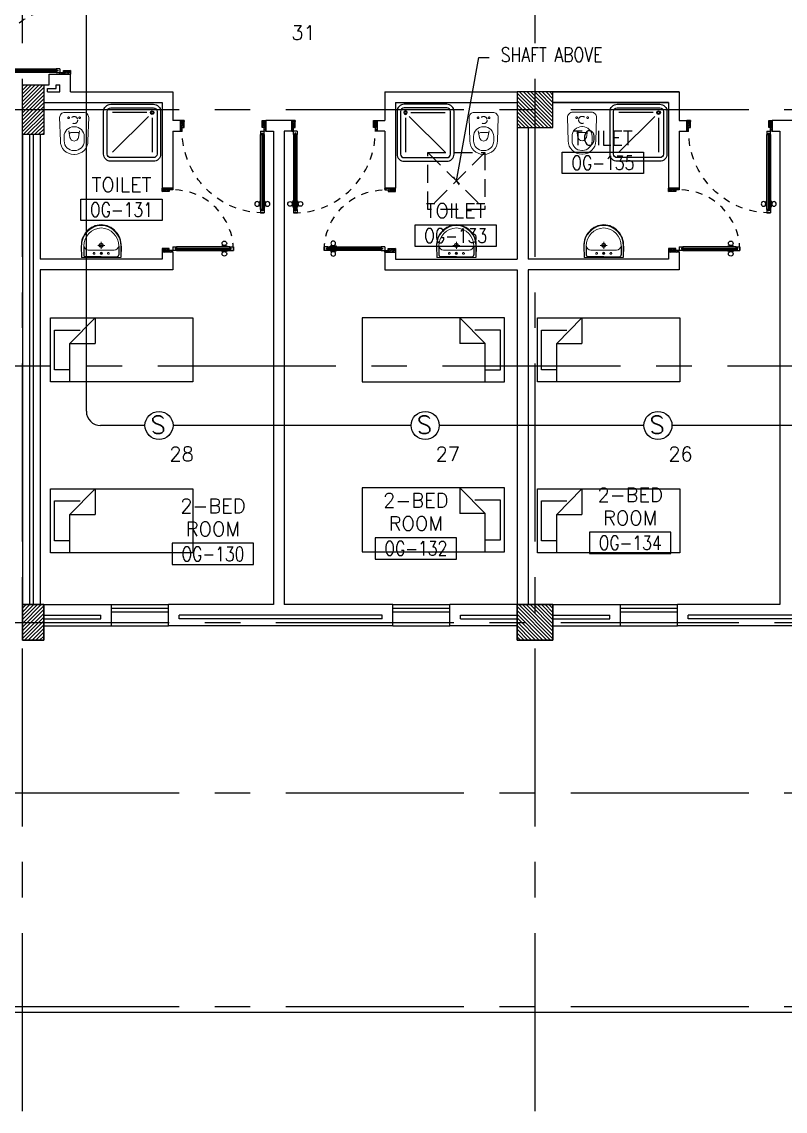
# Model space of a CAD drawing. Extents: x 0 to 93.9, y -1.5 to 78.
# Drawn here: x 50.97 to 61.69, y -1.46 to 13.84 of the extents above; entities that cross this region are included whole.
import ezdxf
from ezdxf.enums import TextEntityAlignment as Align

# ---------------------------------------------------------------- set-up
doc = ezdxf.new("R2010")
doc.units = 0
doc.header["$MEASUREMENT"] = 0
doc.header["$PDMODE"] = 34
for name, pattern in [('CENTERX2', [4, 2.5, -0.5, 0.5, -0.5]), ('DASHED', [0.75, 0.5, -0.25]), ('HIDDEN', [0.375, 0.25, -0.125]), ('HIDDEN2', [0.1875, 0.125, -0.0625])]:
    doc.linetypes.add(name, pattern=pattern)
doc.layers.get('0').update_dxf_attribs({"color": 11, "linetype": 'CONTINUOUS'})
doc.layers.get('DEFPOINTS').update_dxf_attribs({"color": 11, "linetype": 'CONTINUOUS'})
for name, color, linetype in [('AX-DIM', 11, 'CONTINUOUS'), ('AXES', 11, 'CENTERX2'), ('COL', 11, 'CONTINUOUS'), ('DOOR', 11, 'CONTINUOUS'), ('E-FIRE', 4, 'CONTINUOUS'), ('E-WIRE', 4, 'CONTINUOUS'), ('FIX', 11, 'CONTINUOUS'), ('FUR', 11, 'CONTINUOUS'), ('HAT', 11, 'CONTINUOUS'), ('INSUL', 11, 'CONTINUOUS'), ('RM-BOX', 11, 'CONTINUOUS'), ('RM-NAME', 11, 'CONTINUOUS'), ('RM-NO', 11, 'CONTINUOUS'), ('SHAFT', 11, 'CONTINUOUS'), ('WALL', 11, 'CONTINUOUS'), ('WIN', 11, 'CONTINUOUS')]:
    doc.layers.add(name, color=color, linetype=linetype)
doc.styles.add('ROMANS', font='ROMANS.shx', dxfattribs={"width": 0.6})
doc.dimstyles.new('STANDARD in', dxfattribs={"dimtxt": 0.24, "dimasz": 0.1, "dimexe": 0.07, "dimexo": 0.05, "dimgap": 0.05, "dimtad": 1, "dimdec": 0, "dimlfac": 1000, "dimzin": 0, "dimdsep": 46, "dimtxsty": 'ROMANS', "dimblk": 'ARCHTICK', "dimcen": 0.05, "dimdle": 0.05, "dimclrd": 7, "dimclre": 7, "dimclrt": 2, "dimadec": 0, "dimazin": 0, "dimtfac": 1, "dimtdec": 0, "dimtmove": 2, "dimatfit": 3, "dimldrblk": 'ARCHTICK', "dimfxl": 0, "dimtolj": 1, "dimtzin": 0, "dimarcsym": 0})

# ---------------------------------------------------------------- blocks, each defined once
blk = doc.blocks.new('_ARCHTICK')
at = {"color": 0, "linetype": 'ByBlock', "const_width": 0.15}
blk.add_lwpolyline([(-0.5, -0.5), (0.5, 0.5)], dxfattribs=at)
blk = doc.blocks.new('*D161')
at = {"layer": 'AX-DIM', "color": 7, "lineweight": -2, "ltscale": 0.3}
for p, q in [((91.832, 5.15), (92.552, 5.15)), ((92.482, 5.2), (92.482, -0.125)), ((49.887, -0.075), (92.552, -0.075))]:
    blk.add_line(p, q, dxfattribs=at)
at = {"layer": 'DEFPOINTS', "color": 0, "ltscale": 0.3}
for p in [(91.782, 5.15), (49.837, -0.075), (92.482, -0.075)]:
    blk.add_point(p, dxfattribs=at)
at = {"layer": 'AX-DIM', "color": 7, "lineweight": -2, "ltscale": 0.3, "xscale": 0.1, "yscale": 0.1, "zscale": 0.1}
for p, rotation in [((92.482, 5.15), 90), ((92.482, -0.075), 270)]:
    blk.add_blockref('_ARCHTICK', p, dxfattribs=dict(at, rotation=rotation))
at = {"layer": 'AX-DIM', "color": 2, "ltscale": 0.3, "insert": (92.312, 2.538), "char_height": 0.24, "attachment_point": 5, "rotation": 90, "style": 'ROMANS'}
blk.add_mtext('\\A1;5225', dxfattribs=at)
blk = doc.blocks.new('*X48')
at = {"color": 0}
for p, q in [((227929, 169910), (228408, 170390)), ((227929, 169963), (228355, 170390)), ((227929, 170017), (228302, 170390)), ((227929, 170070), (228249, 170390)), ((227929, 170123), (228196, 170390)), ((227929, 170176), (228143, 170390)), ((227929, 170229), (228090, 170390)), ((227929, 170282), (228037, 170390)), ((227929, 170335), (227984, 170390)), ((227961, 169890), (228429, 170357)), ((228014, 169890), (228429, 170304)), ((228067, 169890), (228429, 170251)), ((228120, 169890), (228429, 170198)), ((228173, 169890), (228429, 170145)), ((228226, 169890), (228429, 170092)), ((228279, 169890), (228429, 170039)), ((228332, 169890), (228429, 169986)), ((228385, 169890), (228429, 169933))]:
    blk.add_line(p, q, dxfattribs=at)
blk = doc.blocks.new('COL50')
at = {"layer": 'COL'}
blk.add_lwpolyline([(-250, 250), (-250, -250), (250, -250), (250, 250)], close=True, dxfattribs=at)
blk = doc.blocks.new('*X47')
at = {"color": 0}
for p, q in [((227929, 177123), (228395, 177590)), ((227929, 177176), (228342, 177590)), ((227929, 177229), (228289, 177590)), ((227929, 177282), (228236, 177590)), ((227929, 177335), (228183, 177590)), ((227929, 177388), (228130, 177590)), ((227929, 177441), (228077, 177590)), ((227929, 177494), (228024, 177590)), ((227929, 177547), (227971, 177590)), ((227948, 177090), (228429, 177570)), ((228001, 177090), (228429, 177517)), ((228054, 177090), (228429, 177464)), ((228107, 177090), (228429, 177411)), ((228161, 177090), (228429, 177358)), ((228214, 177090), (228429, 177305)), ((228267, 177090), (228429, 177252)), ((228320, 177090), (228429, 177199)), ((228373, 177090), (228429, 177146))]:
    blk.add_line(p, q, dxfattribs=at)
blk = doc.blocks.new('DOOR100')
at = {"layer": 'DOOR', "color": 0, "linetype": 'ByBlock'}
for p, q in [((-25, 1300), (-75, 1300)), ((-75, 1300), (-25, 1300)), ((-75, 1250), (-75, 1300)), ((-58, 1250), (-75, 1250)), ((-42, 1270), (-58, 1270)), ((-58, 1250), (-58, 1270)), ((-42, 1250), (-42, 1270)), ((-25, 1250), (-42, 1250)), ((-25, 1250), (-25, 1300)), ((-82, 1205), (-91, 1205)), ((-91, 1205), (-91, 1140)), ((-82, 1140), (-91, 1140)), ((-75, 1218), (-82, 1218)), ((-82, 1128), (-82, 1218)), ((-82, 1205), (-82, 1140)), ((-75, 1128), (-82, 1128)), ((-25, 1218), (-18, 1218)), ((-25, 1128), (-18, 1128)), ((-18, 1128), (-18, 1218)), ((-18, 1205), (-9, 1205)), ((-18, 1205), (-18, 1140)), ((-18, 1140), (-9, 1140)), ((-9, 1205), (-9, 1140)), ((-75, 200), (-58, 200)), ((-75, 150), (-75, 200)), ((-58, 200), (-58, 180)), ((-58, 180), (-42, 180)), ((-42, 200), (-25, 200)), ((-42, 180), (-42, 200)), ((-25, 200), (-25, 150)), ((-1200, 0), (-1200, 150)), ((-1200, 150), (-1175, 150)), ((-1200, 150), (-1200, 0)), ((-1150, 0), (-1200, 0)), ((-1175, 150), (-1175, 100)), ((-1175, 100), (-1150, 100)), ((-1150, 100), (-1150, 0)), ((-75, 150), (-25, 150)), ((-50, 100), (-50, 0)), ((-25, 100), (-50, 100)), ((-50, 0), (0, 0)), ((0, 150), (-25, 150)), ((-25, 150), (-25, 100)), ((0, 150), (0, 0))]:
    blk.add_line(p, q, dxfattribs=at)
at = {"layer": 'DOOR', "linetype": 'ByBlock'}
for p, q in [((-75, 1250), (-75, 200)), ((-58, 200), (-58, 1250)), ((-42, 200), (-42, 1250)), ((-25, 200), (-25, 1250)), ((0, 0), (0, 150))]:
    blk.add_line(p, q, dxfattribs=at)
at = {"layer": 'DOOR', "color": 9, "linetype": 'ByBlock'}
for p, q in [((-1150, 0), (-1200, 114)), ((-1150, 0), (-1200, 40)), ((-1150, 0), (-1163, 100)), ((-50, 0), (0, 114)), ((-50, 0), (-37, 100)), ((-50, 0), (0, 40))]:
    blk.add_line(p, q, dxfattribs=at)
at = {"layer": 'DOOR', "color": 0, "linetype": 'ByBlock'}
for centre in [(-124, 1173), (24, 1173)]:
    blk.add_circle(centre, 32.4, dxfattribs=at)
at = {"layer": 'DOOR', "linetype": 'HIDDEN', "ltscale": 0.5}
blk.add_arc((-25, 150), 1150, 90, 180.0001, dxfattribs=at)
at = {"layer": 'DOOR', "color": 9, "linetype": 'ByBlock'}
for centre, radius, start, end in [((-1150, 0), 154, 103.7142, 108.8947), ((-1150, 0), 134, 100.72, 111.8402), ((-1150, 0), 94.4, 90, 121.9818), ((-1150, 0), 74.4, 90, 132.2236), ((-1150, 0), 54.4, 90, 156.7926), ((-1150, 0), 34.4, 90, 180), ((-1150, 0), 14.4, 90, 180), ((-50, 0), 94.4, 58.0182, 90), ((-50, 0), 74.4, 47.7764, 90), ((-50, 0), 54.4, 23.2074, 90), ((-50, 0), 34.4, 0, 90), ((-50, 0), 14.4, 0, 90), ((-50, 0), 134, 68.1598, 79.28), ((-50, 0), 114, 64.0838, 77.3774), ((-50, 0), 154, 71.1053, 76.2858)]:
    blk.add_arc(centre, radius, start, end, dxfattribs=at)
blk = doc.blocks.new('DOOR90')
at = {"layer": 'DOOR', "color": 0, "linetype": 'ByBlock'}
for p, q in [((-150, 0), (-150, -25)), ((-150, 0), (0, 0)), ((0, -50), (0, 0)), ((-1000, -25), (-1000, -75)), ((-1000, -75), (-1000, -25)), ((-950, -25), (-1000, -25)), ((-950, -75), (-1000, -75)), ((-970, -42), (-970, -58)), ((-950, -42), (-970, -42)), ((-950, -58), (-970, -58)), ((-950, -25), (-950, -42)), ((-950, -58), (-950, -75)), ((-918, -25), (-918, -18)), ((-828, -18), (-918, -18)), ((-918, -75), (-918, -82)), ((-828, -82), (-918, -82)), ((-905, -18), (-905, -9)), ((-905, -9), (-840, -9)), ((-905, -18), (-840, -18)), ((-905, -82), (-905, -91)), ((-905, -82), (-840, -82)), ((-905, -91), (-840, -91)), ((-840, -18), (-840, -9)), ((-840, -82), (-840, -91)), ((-828, -25), (-828, -18)), ((-828, -75), (-828, -82)), ((-200, -42), (-200, -25)), ((-200, -25), (-150, -25)), ((-180, -42), (-200, -42)), ((-200, -75), (-200, -58)), ((-200, -58), (-180, -58)), ((-150, -75), (-200, -75)), ((-180, -58), (-180, -42)), ((-150, -75), (-150, -25)), ((-150, -25), (-100, -25)), ((-100, -25), (-100, -50)), ((-100, -50), (0, -50)), ((-150, -900), (-150, -875)), ((-150, -875), (-100, -875)), ((0, -900), (-150, -900)), ((-150, -900), (0, -900)), ((-100, -850), (0, -850)), ((-100, -875), (-100, -850)), ((0, -850), (0, -900))]:
    blk.add_line(p, q, dxfattribs=at)
at = {"layer": 'DOOR', "color": 9, "linetype": 'ByBlock'}
for p, q in [((0, -50), (-114, 0)), ((0, -50), (-40, 0)), ((0, -50), (-100, -37)), ((0, -850), (-114, -900)), ((0, -850), (-100, -863)), ((0, -850), (-40, -900))]:
    blk.add_line(p, q, dxfattribs=at)
at = {"layer": 'DOOR', "linetype": 'ByBlock'}
for p, q in [((-200, -25), (-950, -25)), ((-200, -42), (-950, -42)), ((-200, -58), (-950, -58)), ((-950, -75), (-200, -75))]:
    blk.add_line(p, q, dxfattribs=at)
at = {"layer": 'DOOR', "color": 0, "linetype": 'ByBlock'}
for centre in [(-873, 24), (-873, -124)]:
    blk.add_circle(centre, 32.4, dxfattribs=at)
at = {"layer": 'DOOR', "color": 9, "linetype": 'ByBlock'}
for centre, radius, start, end in [((0, -50), 154, 161.1053, 166.2858), ((0, -50), 134, 158.1598, 169.28), ((0, -50), 94.4, 148.0182, 180), ((0, -50), 74.4, 137.7764, 180), ((0, -50), 114, 154.0838, 167.3774), ((0, -50), 54.4, 113.2074, 180), ((0, -50), 34.4, 90, 180), ((0, -50), 14.4, 90, 180), ((0, -850), 154, 193.7142, 198.8947), ((0, -850), 134, 190.72, 201.8402), ((0, -850), 94.4, 180, 211.9818), ((0, -850), 74.4, 180, 222.2236), ((0, -850), 54.4, 180, 246.7926), ((0, -850), 34.4, 180, 270), ((0, -850), 14.4, 180, 270)]:
    blk.add_arc(centre, radius, start, end, dxfattribs=at)
at = {"layer": 'DOOR', "linetype": 'HIDDEN', "ltscale": 0.5}
blk.add_arc((-150, -25), 850, 180, 270, dxfattribs=at)
blk = doc.blocks.new('RM1')
at = {"layer": 'RM-BOX'}
blk.add_lwpolyline([(570, -200), (-570, -200), (-570, -500), (570, -500)], close=True, dxfattribs=at)
at = {"layer": 'RM-NAME', "style": 'ROMANS'}
for tag, p in [('ROOMNAME1', (0, 324)), ('ROOMNAME2', (0, 0))]:
    blk.add_attdef(tag, text='', height=200, dxfattribs=at).set_placement(p, align=Align.MIDDLE)
at = {"layer": 'RM-NO', "style": 'ROMANS', "width": 0.8}
blk.add_attdef('ROOMNO', text='', height=200, dxfattribs=at).set_placement((0, -350), align=Align.MIDDLE)
blk = doc.blocks.new('C11')
at = {"layer": 'HAT'}
h = blk.add_hatch(dxfattribs=at)
h.set_pattern_fill('ANSI31', color=256, scale=300, style=0)
h.set_pattern_definition([(45, (-248556.182, -75061.005), (-26.5165043, 26.5165043), [])])
h.paths.add_polyline_path([(300, 700), (0, 700), (0, 350), (300, 350)])
h.paths.add_polyline_path([(300, 350), (0, 350), (0, 0), (300, 0)])
at = {"layer": 'COL'}
blk.add_lwpolyline([(300, 700), (300, 0), (0, 0), (0, 700)], close=True, dxfattribs=at)
blk = doc.blocks.new('C-300')
at = {"layer": 'HAT', "linetype": 'ByBlock', "ltscale": 0.3}
h = blk.add_hatch(dxfattribs=at)
h.set_pattern_fill('ANSI31', color=8, scale=300, style=0)
h.set_pattern_definition([(45, (-258496.182, -82361.005), (-26.5165043, 26.5165043), [])])
h.paths.add_polyline_path([(300, 500), (0, 500), (0, 250), (300, 250)])
h.paths.add_polyline_path([(300, 250), (0, 250), (0, 0), (300, 0)])
at = {"layer": 'COL'}
blk.add_lwpolyline([(0, 500), (300, 500), (300, 0), (0, 0)], close=True, dxfattribs=at)
blk = doc.blocks.new('A$C272A55A0')
at = {"layer": 'DOOR', "color": 0, "linetype": 'ByBlock'}
for p, q in [((0, 900), (0, 1050)), ((50, 1050), (0, 1050)), ((25, 950), (50, 950)), ((25, 900), (25, 950)), ((50, 950), (50, 1050)), ((1750, 950), (1750, 1050)), ((1750, 1050), (1800, 1050)), ((1775, 950), (1750, 950)), ((1775, 900), (1775, 950)), ((1800, 1050), (1800, 900)), ((0, 900), (25, 900)), ((75, 900), (25, 900)), ((25, 850), (25, 900)), ((42, 850), (25, 850)), ((58, 870), (42, 870)), ((42, 870), (42, 850)), ((58, 850), (58, 870)), ((75, 850), (58, 850)), ((75, 900), (75, 850)), ((1725, 900), (1775, 900)), ((1725, 900), (1725, 850)), ((1725, 850), (1742, 850)), ((1742, 870), (1758, 870)), ((1742, 850), (1742, 870)), ((1758, 870), (1758, 850)), ((1758, 850), (1775, 850)), ((1800, 900), (1775, 900)), ((1775, 850), (1775, 900)), ((1718, 160), (1709, 160)), ((1709, 95), (1709, 160)), ((1725, 173), (1718, 173)), ((1718, 173), (1718, 83)), ((1718, 95), (1718, 160)), ((1775, 173), (1782, 173)), ((1782, 173), (1782, 83)), ((1782, 160), (1791, 160)), ((1782, 95), (1782, 160)), ((1791, 95), (1791, 160)), ((25, 50), (42, 50)), ((25, 50), (25, 0)), ((25, 0), (75, 0)), ((75, 0), (25, 0)), ((42, 50), (42, 30)), ((42, 30), (58, 30)), ((58, 50), (75, 50)), ((58, 50), (58, 30)), ((75, 50), (75, 0)), ((1718, 95), (1709, 95)), ((1725, 83), (1718, 83)), ((1742, 50), (1725, 50)), ((1725, 50), (1725, 0)), ((1775, 0), (1725, 0)), ((1725, 0), (1775, 0)), ((1742, 50), (1742, 30)), ((1758, 30), (1742, 30)), ((1775, 50), (1758, 50)), ((1758, 50), (1758, 30)), ((1775, 83), (1782, 83)), ((1775, 50), (1775, 0)), ((1782, 95), (1791, 95))]:
    blk.add_line(p, q, dxfattribs=at)
at = {"layer": 'DOOR', "color": 9, "linetype": 'ByBlock'}
for p, q in [((50, 1050), (0, 1010)), ((50, 1050), (0, 937)), ((50, 1050), (37, 950)), ((1750, 1050), (1800, 1010)), ((1750, 1050), (1800, 937)), ((1750, 1050), (1763, 950))]:
    blk.add_line(p, q, dxfattribs=at)
at = {"layer": 'DOOR', "linetype": 'ByBlock'}
for p, q in [((25, 850), (25, 50)), ((42, 850), (42, 50)), ((58, 850), (58, 50)), ((75, 50), (75, 850)), ((1725, 50), (1725, 850)), ((1742, 850), (1742, 50)), ((1758, 850), (1758, 50)), ((1775, 850), (1775, 50))]:
    blk.add_line(p, q, dxfattribs=at)
at = {"layer": 'DOOR', "color": 0, "linetype": 'ByBlock'}
for centre in [(1676, 128), (1824, 128)]:
    blk.add_circle(centre, 32.4, dxfattribs=at)
at = {"layer": 'DOOR', "color": 9, "linetype": 'ByBlock'}
for centre, radius, start, end in [((50, 1050), 54.4, 203.2074, 270), ((50, 1050), 74.4, 227.7764, 270), ((50, 1050), 94.4, 238.0182, 270), ((50, 1050), 114, 244.0838, 257.3774), ((50, 1050), 134, 248.1598, 259.28), ((50, 1050), 34.4, 180, 270), ((50, 1050), 14.4, 180, 270), ((1750, 1050), 14.4, 270, 0), ((1750, 1050), 34.4, 270, 0), ((1750, 1050), 54.4, 270, 336.7926), ((1750, 1050), 74.4, 270, 312.2236), ((1750, 1050), 94.4, 270, 301.9818), ((1750, 1050), 114, 282.6226, 295.9162), ((1750, 1050), 134, 280.72, 291.8402), ((50, 1050), 154, 251.1053, 256.2858), ((1750, 1050), 154, 283.7142, 288.8947)]:
    blk.add_arc(centre, radius, start, end, dxfattribs=at)
at = {"layer": 'DOOR', "linetype": 'HIDDEN', "ltscale": 0.5}
for centre, start, end in [((50, 851), 268.3174, 3.2965), ((1750, 851), 176.7035, 271.6826)]:
    blk.add_arc(centre, 851, start, end, dxfattribs=at)
at = {"layer": 'WALL', "linetype": 'ByBlock'}
blk.add_line((1800, 900), (1800, 1050), dxfattribs=at)
blk = doc.blocks.new('LAV1')
at = {"layer": 'FIX', "linetype": 'ByBlock', "ltscale": 0.3}
for p, q in [((-280, 210), (-275, 50)), ((-245, 210), (-245, 85)), ((245, 210), (245, 85)), ((280, 210), (275, 50)), ((0, 60), (-220, 60)), ((0, 60), (220, 60))]:
    blk.add_line(p, q, dxfattribs=at)
at = {"layer": 'FIX', "linetype": 'Continuous', "lineweight": 20}
for p, q in [((-275, 210), (-275, 50)), ((0, 155), (-181, 155)), ((0, 155), (181, 155)), ((275, 210), (275, 50)), ((0, 50), (-275, 50)), ((0, 50), (-252, 50)), ((0, 50), (252, 50)), ((0, 50), (275, 50))]:
    blk.add_line(p, q, dxfattribs=at)
at = {"layer": 'FIX', "linetype": 'DASHED', "lineweight": 20, "ltscale": 0.05}
for p, q in [((50, 220), (-50, 220)), ((0, 170), (0, 270)), ((0, 170), (0, 270))]:
    blk.add_line(p, q, dxfattribs=at)
at = {"layer": 'FIX', "lineweight": 20}
for p, q in [((16, 107), (-15, 107)), ((0, 92), (0, 123))]:
    blk.add_line(p, q, dxfattribs=at)
for centre, radius in [((0, 220), 29.5), ((0, 220), 22.5), ((0, 107), 15.5)]:
    blk.add_circle(centre, radius, dxfattribs=at)
at = {"layer": 'FIX', "linetype": 'HIDDEN', "lineweight": 20, "ltscale": 0.05}
for centre in [(-100, 107), (100, 107)]:
    blk.add_circle(centre, 12.4, dxfattribs=at)
at = {"layer": 'FIX', "linetype": 'ByBlock', "ltscale": 0.3}
for centre, radius, start, end in [((7, 220), 287, 91.3776, 182.0064), ((-7, 220), 287, 357.9936, 88.6224), ((-220, 85), 24.9, 179.7021, 269.9486), ((220, 85), 24.9, 270.0514, 0.2979)]:
    blk.add_arc(centre, radius, start, end, dxfattribs=at)
at = {"layer": 'FIX', "linetype": 'Continuous', "lineweight": 20}
for centre, radius, start, end in [((8, 217), 283, 91.6988, 181.351), ((8, 212), 253, 91.7328, 180.4884), ((-8, 217), 283, 358.649, 88.3012), ((-8, 212), 253, 359.5116, 88.2672), ((-179, 222), 66.9, 190.2006, 268.0786), ((179, 222), 66.9, 271.9214, 349.7994)]:
    blk.add_arc(centre, radius, start, end, dxfattribs=at)
blk = doc.blocks.new('SHR1')
at = {"layer": 'FIX'}
for p, q in [((-196, 196), (-700, 700)), ((-143, 218), (-143, 700)), ((-218, 143), (-700, 143))]:
    blk.add_line(p, q, dxfattribs=at)
for points in [[(-825, 125), (-825, 725, -0.414214), (-725, 825), (-125, 825, -0.414214), (-25, 725), (-25, 125, -0.414214), (-125, 25), (-725, 25, -0.414214)], [(-775, 125), (-775, 725, -0.414214), (-725, 775), (-125, 775, -0.414214), (-75, 725), (-75, 125, -0.414214), (-125, 75), (-725, 75, -0.414214)]]:
    blk.add_lwpolyline(points, format="xyb", close=True, dxfattribs=at)
for radius in [25, 15]:
    blk.add_circle((-143, 143), radius, dxfattribs=at)
blk = doc.blocks.new('WC1')
at = {"layer": 'FIX', "lineweight": 20}
for p, q in [((-210, 204), (-538, 194)), ((-727, 5), (-727, -5)), ((-674, 5), (-674, -5)), ((-534, 24), (-540, 0)), ((-540, 0), (-534, -24)), ((-475, 141), (-538, 141)), ((-395, 76), (-490, 60)), ((-339, 5), (-339, -5)), ((-538, -141), (-475, -141)), ((-490, -60), (-395, -76)), ((-538, -194), (-210, -204))]:
    blk.add_line(p, q, dxfattribs=at)
at = {"layer": 'FIX', "linetype": 'Continuous', "lineweight": 20}
blk.add_line((-420, -47), (-420, 45), dxfattribs=at)
at = {"layer": 'FIX', "lineweight": 20}
blk.add_lwpolyline([(-213, -204), (-210, -204, 0.414214), (-137, -131), (-137, 0), (-137, 131, 0.414214), (-210, 204)], format="xyb", dxfattribs=at)
at = {"layer": 'FIX', "linetype": 'HIDDEN2', "lineweight": 20, "ltscale": 0.3}
blk.add_circle((-245, 0), 49.8, dxfattribs=at)
at = {"layer": 'FIX', "linetype": 'HIDDEN', "lineweight": 20, "ltscale": 0.05}
for centre in [(-213, 78), (-213, -77)]:
    blk.add_circle(centre, 11.6, dxfattribs=at)
at = {"layer": 'FIX', "lineweight": 20}
for centre, radius, start, end in [((-538, 5), 189, 90, 180), ((-538, 5), 136, 90, 180), ((-473, -7), 68.2, 128.9242, 152.8468), ((-464, -18), 82, 108.496, 128.9242), ((-475, 5), 136, 360, 90), ((-538, -5), 189, 180, 270), ((-538, -5), 136, 180, 270), ((-473, 7), 68.2, 207.1532, 231.0758), ((-464, 18), 82, 231.0758, 251.504), ((-475, -5), 136, 270, 0)]:
    blk.add_arc(centre, radius, start, end, dxfattribs=at)
at = {"layer": 'FIX', "linetype": 'Continuous', "lineweight": 20}
for centre, start, end in [((-443, 46), 357.6662, 91.6121), ((-442, -46), 268.3879, 2.3338)]:
    blk.add_arc(centre, 22.3, start, end, dxfattribs=at)
blk = doc.blocks.new('S')
at = {"layer": 'E-FIRE'}
blk.add_circle((0, 0), 197, dxfattribs=at)
at = {"layer": 'E-FIRE', "color": 3, "style": 'ROMANS'}
blk.add_text('S', height=250, dxfattribs=at).set_placement((-119, -115))

msp = doc.modelspace()

# ---------------------------------------------------------------- linework, layer by layer
at = {"layer": 'AXES'}
for p, q in [((58.1824, -1.4643), (58.1824, 77.3484)), ((50.9824, -1.4643), (50.9824, 76.9984)), ((93.1824, 12.6), (41.0924, 12.6)), ((83.3824, 9), (41.0924, 9)), ((22.5424, 5.4), (93.1824, 5.4)), ((93.1824, 3), (41.0924, 3)), ((93.1824, 0), (41.0924, 0))]:
    msp.add_line(p, q, dxfattribs=at)
at = {"layer": 'COL'}
msp.add_lwpolyline([(58.4324, 5.65), (58.4324, 5.15), (57.9324, 5.15), (57.9324, 5.65)], close=True, dxfattribs=at)
at = {"layer": 'E-WIRE', "color": 4, "linetype": 'ByBlock'}
for p, q in [((51.8794, 8.3659), (51.8794, 14.9054)), ((52.703, 8.1659), (52.0794, 8.1659)), ((56.4415, 8.1659), (53.0971, 8.1659)), ((59.7104, 8.1659), (56.8357, 8.1659)), ((63.5208, 8.1659), (60.1045, 8.1659))]:
    msp.add_line(p, q, dxfattribs=at)
msp.add_arc((52.0794, 8.3659), 0.2, 180, 270, dxfattribs=at)
at = {"layer": 'FUR'}
for p, q in [((51.3774, 9.6769), (53.3774, 9.6769)), ((51.3774, 8.7769), (51.3774, 9.6769)), ((51.649, 9.3157), (52.0024, 9.6769)), ((52.0024, 9.6769), (52.0024, 9.3157)), ((53.3774, 9.6769), (53.3774, 8.7769)), ((57.7519, 9.6769), (55.7519, 9.6769)), ((55.7519, 9.6769), (55.7519, 8.7769)), ((57.1268, 9.6769), (57.1268, 9.3157)), ((57.4802, 9.3157), (57.1268, 9.6769)), ((57.7519, 8.7769), (57.7519, 9.6769)), ((58.2147, 9.6769), (60.2147, 9.6769)), ((58.2147, 8.7769), (58.2147, 9.6769)), ((58.4863, 9.3157), (58.8397, 9.6769)), ((58.8397, 9.6769), (58.8397, 9.3157)), ((60.2147, 9.6769), (60.2147, 8.7769)), ((51.4328, 9.5047), (51.7925, 9.5047)), ((51.4328, 8.9468), (51.4328, 9.5047)), ((57.6964, 9.5047), (57.3367, 9.5047)), ((57.6964, 8.9468), (57.6964, 9.5047)), ((58.2701, 9.5047), (58.6298, 9.5047)), ((58.2701, 8.9468), (58.2701, 9.5047)), ((51.649, 9.3157), (52.0024, 9.3157)), ((51.649, 8.7769), (51.649, 9.3157)), ((57.4802, 9.3157), (57.1268, 9.3157)), ((57.4802, 8.7769), (57.4802, 9.3157)), ((58.4863, 9.3157), (58.8397, 9.3157)), ((58.4863, 8.7769), (58.4863, 9.3157)), ((51.649, 8.9468), (51.4328, 8.9468)), ((57.4802, 8.9468), (57.6964, 8.9468)), ((58.4863, 8.9468), (58.2701, 8.9468)), ((53.3774, 8.7769), (51.3774, 8.7769)), ((55.7519, 8.7769), (57.7519, 8.7769)), ((60.2147, 8.7769), (58.2147, 8.7769)), ((51.3774, 7.278), (53.3774, 7.278)), ((51.3774, 6.378), (51.3774, 7.278)), ((51.649, 6.9169), (52.0024, 7.278)), ((52.0024, 7.278), (52.0024, 6.9169)), ((53.3774, 7.278), (53.3774, 6.378)), ((57.7519, 7.2907), (55.7519, 7.2907)), ((55.7519, 7.2907), (55.7519, 6.3907)), ((57.1268, 7.2907), (57.1268, 6.9296)), ((57.4802, 6.9296), (57.1268, 7.2907)), ((57.7519, 6.3907), (57.7519, 7.2907)), ((58.2147, 7.278), (60.2147, 7.278)), ((58.2147, 6.378), (58.2147, 7.278)), ((58.4863, 6.9169), (58.8397, 7.278)), ((58.8397, 7.278), (58.8397, 6.9169)), ((60.2147, 7.278), (60.2147, 6.378)), ((51.4328, 7.1059), (51.7925, 7.1059)), ((51.4328, 6.5479), (51.4328, 7.1059)), ((57.6964, 7.1186), (57.3367, 7.1186)), ((57.6964, 6.5606), (57.6964, 7.1186)), ((58.2701, 7.1059), (58.6298, 7.1059)), ((58.2701, 6.5479), (58.2701, 7.1059)), ((51.649, 6.9169), (52.0024, 6.9169)), ((51.649, 6.378), (51.649, 6.9169)), ((57.4802, 6.9296), (57.1268, 6.9296)), ((57.4802, 6.3907), (57.4802, 6.9296)), ((58.4863, 6.9169), (58.8397, 6.9169)), ((58.4863, 6.378), (58.4863, 6.9169)), ((51.649, 6.5479), (51.4328, 6.5479)), ((57.4802, 6.5606), (57.6964, 6.5606)), ((58.4863, 6.5479), (58.2701, 6.5479)), ((53.3774, 6.378), (51.3774, 6.378)), ((55.7519, 6.3907), (57.7519, 6.3907)), ((60.2147, 6.378), (58.2147, 6.378))]:
    msp.add_line(p, q, dxfattribs=at)
at = {"layer": 'INSUL'}
for p, q in [((51.3324, 12.9), (51.4574, 12.9)), ((51.3324, 12.85), (51.3324, 12.9)), ((51.4574, 12.9), (51.4574, 12.95)), ((51.4574, 12.95), (51.5074, 12.95)), ((51.5074, 12.85), (51.5074, 12.95)), ((51.3324, 12.85), (51.5074, 12.85)), ((51.0824, 12.25), (51.0824, 5.65)), ((51.1324, 12.25), (51.1324, 5.65)), ((51.2824, 5.5), (52.0824, 5.5)), ((51.2824, 5.45), (52.0824, 5.45)), ((52.0824, 5.45), (52.0824, 5.5)), ((56.0324, 5.5), (53.1824, 5.5)), ((53.1824, 5.45), (53.1824, 5.5)), ((56.0324, 5.45), (53.1824, 5.45)), ((56.0324, 5.45), (56.0324, 5.5)), ((57.1324, 5.5), (57.9324, 5.5)), ((57.1324, 5.45), (57.1324, 5.5)), ((57.1324, 5.45), (57.9324, 5.45)), ((58.4324, 5.5), (59.2324, 5.5)), ((58.4324, 5.45), (59.2324, 5.45)), ((59.2324, 5.45), (59.2324, 5.5)), ((63.2324, 5.5), (60.3324, 5.5)), ((60.3324, 5.45), (60.3324, 5.5)), ((63.2324, 5.45), (60.3324, 5.45))]:
    msp.add_line(p, q, dxfattribs=at)
at = {"layer": 'RM-NAME'}
for p, q in [((60.3136, 12.45), (60.3136, 12.3)), ((61.5136, 12.45), (61.5136, 12.3))]:
    msp.add_line(p, q, dxfattribs=at)
at = {"layer": 'SHAFT', "linetype": 'HIDDEN'}
for p, q in [((56.6764, 12), (57.4764, 11.2)), ((57.4764, 12), (56.6764, 11.2))]:
    msp.add_line(p, q, dxfattribs=at)
msp.add_lwpolyline([(56.6764, 12), (57.4764, 12), (57.4764, 11.2), (56.6764, 11.2)], close=True, dxfattribs=at)
at = {"layer": 'WALL'}
for p, q in [((51.3574, 12.95), (51.3574, 13.1)), ((51.3574, 13.1), (51.6574, 13.1)), ((51.6574, 12.85), (51.6574, 13.1)), ((50.9824, 12.95), (51.3574, 12.95)), ((50.9824, 12.85), (50.9824, 12.95)), ((50.9824, 12.85), (50.9824, 12.95)), ((51.2824, 12.7), (52.1824, 12.7)), ((51.2824, 12.7), (52.9449, 12.7)), ((51.6574, 12.85), (52.1824, 12.85)), ((52.9449, 12.7), (52.9449, 11.5)), ((53.0949, 12.85), (53.0949, 12.45)), ((56.0704, 12.85), (56.0704, 12.45)), ((56.2204, 12.7), (56.2204, 11.5)), ((60.0574, 12.7), (60.0574, 11.5)), ((60.2074, 12.85), (60.2074, 12.45)), ((53.2011, 12.45), (53.0949, 12.45)), ((55.9636, 12.45), (56.0704, 12.45)), ((50.9824, 12.25), (50.9824, 5.65)), ((51.2324, 12.25), (51.2324, 10.5)), ((53.0949, 12.3), (53.0949, 11.5)), ((54.5074, 12.3), (54.5074, 5.65)), ((54.6574, 12.3), (54.6574, 5.65)), ((56.0704, 12.3), (56.0704, 11.5)), ((57.9324, 12.35), (57.9324, 10.5)), ((58.0824, 12.35), (58.0824, 10.5)), ((60.2074, 12.3), (60.2074, 11.5)), ((61.6199, 12.3), (61.6199, 5.65)), ((53.0949, 11.5), (52.9449, 11.5)), ((56.0704, 11.5), (56.2204, 11.5)), ((60.2074, 11.5), (60.0574, 11.5)), ((52.9444, 10.6), (52.9444, 10.5)), ((53.0949, 10.6), (52.9449, 10.6)), ((53.0944, 10.6), (53.0944, 10.35)), ((56.0704, 10.6), (56.2204, 10.6)), ((56.0704, 10.6), (56.0704, 10.35)), ((56.2204, 10.6), (56.2204, 10.5)), ((60.2074, 10.6), (60.0574, 10.6)), ((60.0574, 10.6), (60.0574, 10.5)), ((60.2074, 10.6), (60.2074, 10.35)), ((52.9444, 10.5), (51.2324, 10.5)), ((56.2204, 10.5), (57.9324, 10.5)), ((60.0574, 10.5), (58.0824, 10.5)), ((51.2324, 10.35), (51.2324, 5.65)), ((53.0944, 10.35), (51.2324, 10.35)), ((56.0704, 10.35), (57.9324, 10.35)), ((57.9324, 10.35), (57.9324, 5.65)), ((60.2074, 10.35), (58.0824, 10.35)), ((58.0824, 10.35), (58.0824, 5.65)), ((51.2824, 5.65), (52.2324, 5.65)), ((52.2324, 5.35), (52.2324, 5.65)), ((53.0324, 5.35), (53.0324, 5.65)), ((54.5074, 5.65), (53.0324, 5.65)), ((56.1824, 5.65), (54.6574, 5.65)), ((56.1824, 5.35), (56.1824, 5.65)), ((56.9824, 5.35), (56.9824, 5.65)), ((57.9324, 5.65), (56.9824, 5.65)), ((58.4324, 5.65), (59.3824, 5.65)), ((59.3824, 5.35), (59.3824, 5.65)), ((60.1824, 5.35), (60.1824, 5.65)), ((61.6199, 5.65), (60.1824, 5.65)), ((51.2824, 5.35), (52.2324, 5.35)), ((56.1824, 5.35), (53.0324, 5.35)), ((57.9324, 5.35), (56.9824, 5.35)), ((58.4324, 5.35), (59.3824, 5.35)), ((63.3824, 5.35), (60.1824, 5.35))]:
    msp.add_line(p, q, dxfattribs=at)
at = {"layer": 'WALL', "linetype": 'ByBlock'}
for p, q in [((51.6574, 12.85), (53.0949, 12.85)), ((56.0704, 12.85), (57.9324, 12.85)), ((56.2204, 12.7), (57.9324, 12.7)), ((58.4324, 12.85), (60.2074, 12.85)), ((60.2074, 12.85), (58.4324, 12.85)), ((58.4324, 12.7), (60.0574, 12.7)), ((60.0574, 12.7), (58.4324, 12.7)), ((53.2011, 12.3), (53.2011, 12.45)), ((54.4011, 12.3), (54.4011, 12.45)), ((54.7636, 12.45), (54.4011, 12.45)), ((54.7636, 12.3), (54.7636, 12.45)), ((55.9636, 12.3), (55.9636, 12.45)), ((60.2074, 12.45), (60.3136, 12.45)), ((61.8761, 12.45), (61.5136, 12.45)), ((53.0949, 12.3), (53.2011, 12.3)), ((54.4011, 12.3), (54.5074, 12.3)), ((54.7636, 12.3), (54.6574, 12.3)), ((56.0704, 12.3), (55.9636, 12.3)), ((60.2074, 12.3), (60.3136, 12.3)), ((61.5136, 12.3), (61.6199, 12.3))]:
    msp.add_line(p, q, dxfattribs=at)
at = {"layer": 'WALL', "linetype": 'ByBlock', "ltscale": 0.3}
for points in [[(51.2824, 12.25), (50.9824, 12.25), (50.9824, 12.95), (51.2824, 12.95)], [(57.9324, 12.35), (58.4324, 12.35), (58.4324, 12.85), (57.9324, 12.85)], [(50.9824, 5.15), (51.2824, 5.15), (51.2824, 5.65), (50.9824, 5.65)], [(57.9324, 5.15), (58.4324, 5.15), (58.4324, 5.65), (57.9324, 5.65)]]:
    msp.add_lwpolyline(points, close=True, dxfattribs=at)
at = {"layer": 'WIN'}
for p, q in [((52.2324, 5.65), (53.0324, 5.65)), ((52.2324, 5.6), (53.0324, 5.6)), ((52.2324, 5.55), (53.0324, 5.55)), ((56.1824, 5.65), (56.9824, 5.65)), ((56.1824, 5.6), (56.9824, 5.6)), ((56.1824, 5.55), (56.9824, 5.55)), ((59.3824, 5.65), (60.1824, 5.65)), ((59.3824, 5.6), (60.1824, 5.6)), ((59.3824, 5.55), (60.1824, 5.55)), ((52.2324, 5.35), (53.0324, 5.35)), ((56.1824, 5.35), (56.9824, 5.35)), ((59.3824, 5.35), (60.1824, 5.35))]:
    msp.add_line(p, q, dxfattribs=at)

# ---------------------------------------------------------------- block references
at = {"layer": 'COL', "linetype": 'ByBlock', "xscale": 0.001, "yscale": 0.001, "zscale": 0.001}
msp.add_blockref('C11', (50.9824, 12.25), dxfattribs=at)
at = {"layer": 'COL', "xscale": 0.001, "yscale": 0.001, "zscale": 0.001, "rotation": 180}
msp.add_blockref('COL50', (58.1824, 12.6), dxfattribs=at)
at = {"layer": 'COL', "color": 6, "linetype": 'ByBlock', "ltscale": 0.3, "xscale": 0.001, "yscale": 0.001, "zscale": 0.001}
msp.add_blockref('C-300', (50.9824, 5.15), dxfattribs=at)
at = {"layer": 'DOOR', "color": 0, "linetype": 'ByBlock', "yscale": 0.001, "zscale": 0.001}
for name, p, xscale, rotation in [('A$C272A55A0', (50.607, 13.1), -0.001, 270), ('DOOR100', (54.4011, 12.45), -0.001, 180), ('DOOR100', (54.7636, 12.45), 0.001, 180), ('DOOR100', (61.5136, 12.45), -0.001, 180), ('DOOR90', (52.9449, 10.6), 0.001, 180), ('DOOR90', (56.2204, 10.6), -0.001, 180), ('DOOR90', (60.0574, 10.6), 0.001, 180)]:
    msp.add_blockref(name, p, dxfattribs=dict(at, xscale=xscale, rotation=rotation))
at = {"layer": 'E-FIRE', "color": 4, "xscale": 0.0009999999892897904, "yscale": 0.0009999999892897904, "zscale": 0.001}
for p in [(52.9, 8.1659), (56.6386, 8.1659), (59.9074, 8.1659)]:
    msp.add_blockref('S', p, dxfattribs=at)
at = {"layer": 'FIX', "yscale": 0.001, "zscale": 0.001}
for name, p, xscale, rotation in [('WC1', (51.7086, 12.7), 0.001, 90), ('SHR1', (52.9469, 12.702), 0.001, 90), ('SHR1', (56.2184, 12.702), -0.001, 270), ('WC1', (57.4593, 12.7), 0.001, 90), ('WC1', (58.8419, 12.702), -0.001, 270), ('SHR1', (60.0594, 12.702), 0.001, 90)]:
    msp.add_blockref(name, p, dxfattribs=dict(at, xscale=xscale, rotation=rotation))
at = {"layer": 'FIX', "linetype": 'ByBlock', "ltscale": 0.3, "xscale": 0.001, "yscale": 0.001, "zscale": 0.001}
for p in [(52.0886, 10.475), (57.0764, 10.475), (59.1459, 10.475)]:
    msp.add_blockref('LAV1', p, dxfattribs=at)
at = {"layer": 'HAT', "xscale": -0.001, "yscale": 0.001, "zscale": 0.001, "rotation": 180}
for name in ['*X48', '*X47']:
    msp.add_blockref(name, (-169.9962, 182.7397), dxfattribs=at)
at = {"layer": 'RM-NAME'}
ref = msp.add_blockref('RM1', (59.1338, 12.2044), dxfattribs=dict(at, xscale=-0.001, yscale=0.001, zscale=0.001))
ref.add_attrib('ROOMNO', 'OG-135', dxfattribs={"layer": 'RM-NO', "height": 0.2, "style": 'ROMANS', "width": 0.8}).set_placement((59.1338, 11.8544), align=Align.MIDDLE)
ref.add_attrib('ROOMNAME2', 'TOILET', dxfattribs={"height": 0.2, "style": 'ROMANS'}).set_placement((59.1338, 12.2044), align=Align.MIDDLE)
ref = msp.add_blockref('RM1', (52.3727, 11.5461), dxfattribs=dict(at, xscale=-0.001, yscale=0.001, zscale=0.001))
ref.add_attrib('ROOMNO', 'OG-131', dxfattribs={"layer": 'RM-NO', "height": 0.2, "style": 'ROMANS', "width": 0.8}).set_placement((52.3727, 11.1961), align=Align.MIDDLE)
ref.add_attrib('ROOMNAME2', 'TOILET', dxfattribs={"height": 0.2, "style": 'ROMANS'}).set_placement((52.3727, 11.5461), align=Align.MIDDLE)
ref = msp.add_blockref('RM1', (57.066, 11.1815), dxfattribs=dict(at, xscale=-0.001, yscale=0.001, zscale=0.001))
ref.add_attrib('ROOMNO', 'OG-133', dxfattribs={"layer": 'RM-NO', "height": 0.2, "style": 'ROMANS', "width": 0.8}).set_placement((57.066, 10.8315), align=Align.MIDDLE)
ref.add_attrib('ROOMNAME2', 'TOILET', dxfattribs={"height": 0.2, "style": 'ROMANS'}).set_placement((57.066, 11.1815), align=Align.MIDDLE)
at = {"layer": 'RM-NAME', "xscale": 0.001, "yscale": 0.001, "zscale": 0.001}
for p, values in [((56.5069, 6.7897), {'ROOMNO': 'OG-132', 'ROOMNAME2': 'ROOM', 'ROOMNAME1': '2-BED'}), ((59.5177, 6.8677), {'ROOMNO': 'OG-134', 'ROOMNAME2': 'ROOM', 'ROOMNAME1': '2-BED'}), ((53.657, 6.7117), {'ROOMNO': 'OG-130', 'ROOMNAME2': 'ROOM', 'ROOMNAME1': '2-BED'})]:
    msp.add_blockref('RM1', p, dxfattribs=at).add_auto_attribs(values)

# ---------------------------------------------------------------- texts
at = {"layer": 'E-FIRE', "color": 4, "style": 'ROMANS'}
for s, p in [('31', (54.7575, 13.5838)), ('28', (53.0456, 7.6662)), ('27', (56.7841, 7.6662)), ('26', (60.053, 7.6662))]:
    msp.add_text(s, height=0.2, dxfattribs=at).set_placement(p)
at = {"layer": 'SHAFT', "color": 4, "style": 'ROMANS', "width": 0.8}
msp.add_text('SHAFT ABOVE', height=0.2, dxfattribs=at).set_placement((58.4131, 13.3733), align=Align.MIDDLE)

# ---------------------------------------------------------------- dimensions: what is measured, and where the dimension line sits
at = {"layer": 'AX-DIM'}
dim = msp.add_linear_dim(base=(92.4824, -0.075), p1=(91.7824, 5.15), p2=(49.8374, -0.075), angle=270, dimstyle='STANDARD in', dxfattribs=at)
dim.commit()
dim.dimension.update_dxf_attribs({"geometry": '*D161', "text_midpoint": (92.3124, 2.5375)})

# ---------------------------------------------------------------- leaders
at = {"layer": 'SHAFT', "color": 6, "linetype": 'ByBlock', "ltscale": 0.3}
msp.add_leader([(57.0764, 11.6), (57.3911, 13.3345), (57.5388, 13.3345)], dimstyle='STANDARD in', dxfattribs=at)

doc.saveas('drawing.dxf')
